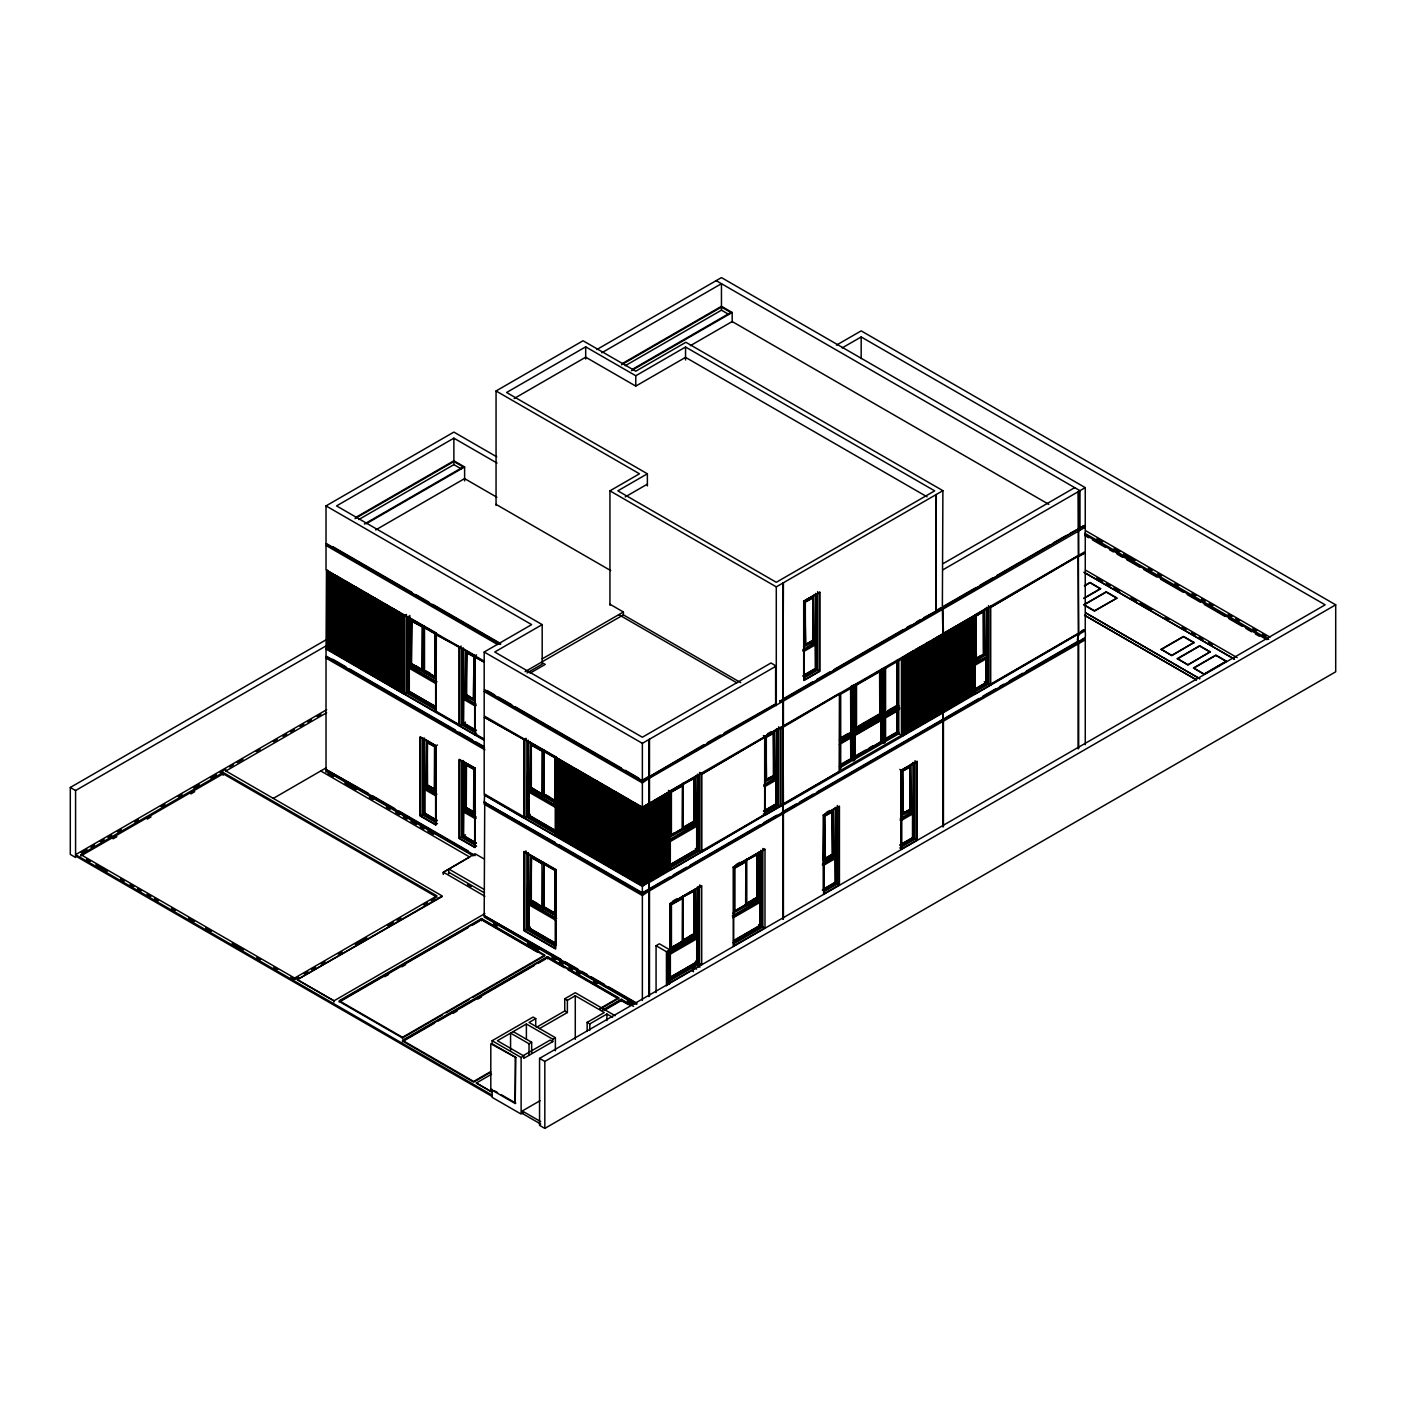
<?xml version="1.0" encoding="UTF-8"?>
<svg xmlns="http://www.w3.org/2000/svg" width="1406" height="1406" viewBox="0 0 1406 1406"><rect width="100%" height="100%" fill="white"/><g stroke="black" fill="none" stroke-linecap="round" stroke-linejoin="round"><path stroke-width="1.5" d="M437.477 823.512L435.632 824.584L420.359 815.761L420.359 737.236L435.632 746.059L437.477 744.987M435.632 824.584L435.632 746.059L436.299 791.473M459.41 838.31L461.256 837.238L476.546 846.06L474.701 847.133L459.41 838.31L459.41 759.785L475.351 768.221M459.41 725.672L461.256 724.617L476.546 733.422L474.701 734.494L459.41 725.672L459.41 647.147L461.256 646.092M474.701 847.133L474.701 768.607L475.351 814.021M474.701 734.494L474.701 655.969L476.546 654.897M765.216 815.164L765.216 736.639L780.506 727.816L780.506 806.341L765.216 815.164L763.37 814.092L778.66 805.269L780.506 806.341M804.232 601.487L804.232 680.012L819.522 671.189L819.522 592.664L803.582 601.1M823.213 860.824L823.881 815.41L823.881 893.935L839.154 885.112L839.154 806.587L823.213 815.023M901.65 849.031L901.65 770.506L916.923 761.683L916.923 840.208L901.65 849.031L899.805 847.959L915.078 839.136L916.923 840.208M975.061 694.002L975.061 615.494L990.351 606.671L990.351 685.197L975.061 694.002L973.216 692.947M328.389 649.431L330.234 649.888L327.334 648.518L328.125 571.047L328.125 648.974M329.707 650.187L330.234 572.26L330.234 650.187M332.607 651.857L334.452 652.314L331.552 650.943L332.343 573.472L332.343 651.4M334.716 653.069L336.561 653.526L333.661 652.173L334.452 574.685L334.452 652.612M336.825 654.3L338.67 654.757L335.77 653.386L336.561 575.915L336.561 653.843M338.934 655.512L340.779 655.969L337.879 654.598L338.67 577.128L338.67 655.055M340.252 656.268L340.779 578.341L340.779 656.268M343.152 657.955L344.997 658.412L342.097 657.041L342.888 579.571L342.888 657.498M345.261 659.168L347.106 659.625L344.206 658.254L344.997 580.783L344.997 658.711M347.37 660.381L349.215 660.838L346.315 659.467L347.106 581.996L347.106 659.924M349.479 661.593L351.324 662.05L348.424 660.679L349.215 583.209L349.215 661.136M350.797 662.367L351.324 584.439L351.324 662.367M353.697 664.036L355.542 664.493L352.642 663.122L353.433 585.652L353.433 663.579M355.806 665.249L357.651 665.706L354.751 664.335L355.542 586.864L355.542 664.792M357.915 666.479L359.76 666.936L356.86 665.565L357.651 588.095L357.651 666.022M360.024 667.692L361.869 668.149L358.969 666.778L359.76 589.307L359.76 667.235M361.342 668.448L361.869 590.52L361.869 668.448M364.242 670.117L366.087 670.574L363.187 669.203L363.978 591.733L363.978 669.66M366.351 671.347L368.196 671.804L365.296 670.434L366.087 592.963L366.087 670.89M368.46 672.56L370.305 673.017L367.405 671.646L368.196 594.176L368.196 672.103M370.569 673.773L372.414 674.23L369.514 672.859L370.305 595.388L370.305 673.316M371.887 674.546L372.414 596.601L372.414 674.546M374.787 676.216L376.632 676.673L373.732 675.302L374.523 597.831L374.523 675.759M376.896 677.428L378.741 677.885L375.841 676.514L376.632 599.044L376.632 676.971M379.005 678.641L380.85 679.098L377.95 677.727L378.741 600.257L378.741 678.184M381.114 679.871L382.959 680.328L380.059 678.957L380.85 601.487L380.85 679.414M382.432 680.627L382.959 602.699L382.959 680.627M385.332 682.297L387.177 682.754L384.277 681.383L385.068 603.912L385.068 681.84M387.441 683.527L389.286 683.966L386.386 682.613L387.177 605.125L387.177 683.07M389.55 684.74L391.395 685.197L388.495 683.826L389.286 606.355L389.286 684.283M391.659 685.952L393.504 686.409L390.604 685.038L391.395 607.568L391.395 685.495M392.977 686.708L393.504 608.78L393.504 686.708M395.877 688.395L397.722 688.852L394.822 687.481L395.613 610.011L395.613 687.938M397.986 689.608L399.831 690.065L396.931 688.694L397.722 611.223M397.722 689.151L398.513 611.68L398.513 689.309M400.095 690.821L401.94 691.277L399.04 689.907L399.831 612.436L399.831 690.364M403.522 692.807L404.049 614.879L404.049 692.49L401.149 691.137L401.94 613.649L401.94 691.576M459.41 647.445L435.93 634.493L459.41 646.83M436.194 711.366L435.93 712.42L435.93 633.28M435.93 711.208L459.41 724.758L459.147 725.83L459.147 646.69M475.228 733.897L474.964 734.969L474.964 655.811M556.688 835.726L557.479 758.291L558.252 836.623M558.006 836.482L558.797 759.047L558.797 836.939M560.115 837.695L560.906 760.277M560.906 838.152L561.697 760.734L562.47 839.066M562.224 838.925L563.015 761.49L563.015 839.382M564.333 840.138L565.124 762.702M565.124 840.595L565.915 763.159L566.688 841.491M566.442 841.35L567.233 763.933L567.233 841.807M568.551 842.563L569.342 765.145M569.342 843.02L570.133 765.602L570.906 843.934M570.66 843.793L571.451 766.358L571.451 844.25M572.769 845.006L573.56 767.571M573.56 845.463L574.351 768.028L575.124 846.359M574.878 846.219L575.669 768.801L575.669 846.676M576.987 847.449L577.778 770.013M577.778 847.888L578.569 770.47L579.342 848.802M579.096 848.662L579.887 771.226L579.887 849.119M581.205 849.874L581.996 772.456M581.996 850.331L582.787 772.913L583.56 851.228M583.314 851.087L584.105 773.669L584.105 851.544M585.423 852.317L586.214 774.882M586.214 852.774L587.005 775.339L587.778 853.67M587.532 853.53L588.323 776.094L588.323 853.987M555.897 835.269L555.634 836.324L555.634 757.184M589.641 854.743L590.432 777.325M590.432 855.2L591.223 777.782L591.996 856.096M591.75 855.955L592.541 778.537L592.541 856.412M593.859 857.185L594.65 779.75M594.65 857.642L595.441 780.207L596.214 858.539M595.968 858.398L596.759 780.98L596.759 858.855M598.077 859.611L598.868 782.193M598.868 860.068L599.659 782.65L600.432 860.982M600.186 860.841L600.977 783.406L600.977 861.298M602.295 862.054L603.086 784.618M603.086 862.511L603.877 785.075L604.65 863.407M604.404 863.266L605.195 785.849L605.195 863.723M606.513 864.479L607.304 787.061M607.304 864.936L608.095 787.518L608.868 865.85M608.622 865.709L609.413 788.274L609.413 866.166M610.731 866.922L611.522 789.487M611.522 867.379L612.313 789.944L613.086 868.275M612.84 868.135L613.631 790.717L613.631 868.592M614.949 869.365L615.74 791.93M615.74 869.822L616.531 792.386L617.304 870.718M617.058 870.578L617.849 793.142L617.849 871.035M619.167 871.79L619.958 794.372M619.958 872.247L620.749 794.829L621.522 873.144M621.276 873.003L622.067 795.585L622.067 873.46M623.385 874.233L624.176 796.798M624.176 874.69L624.967 797.255L625.74 875.587M625.494 875.446L626.285 798.01L626.285 875.903M627.603 876.659L628.394 799.241M628.394 877.116L629.185 799.698L629.958 878.029M629.712 877.889L630.503 800.453L630.503 878.346M631.821 879.101L632.612 801.666M632.612 879.558L633.403 802.123L634.176 880.455M633.93 880.314L634.721 802.896L634.721 880.771M636.039 881.527L636.83 804.109M636.83 881.984L637.621 804.566L638.394 882.898M638.148 882.757L638.939 805.322L638.939 883.214M640.257 883.97L641.048 806.534M641.048 884.427L641.839 806.991L641.294 884.567M496.054 505.404L496.054 390.973L583.051 340.762L635.776 371.202L685.864 342.273L942.899 490.676L942.372 606.953L976.186 587.444M647.375 473.787L617.849 490.835L776.288 582.295L934.674 490.852L685.548 347.018L635.776 375.754L585.687 346.843L506.599 392.502L647.375 473.787L647.375 485.949M500.624 644.141L326.016 543.331L326.016 505.896L453.874 432.081L496.74 456.827M596.777 349.567L721.454 277.597L1085.256 487.636L1085.256 525.071L1078.138 528.568L1084.202 525.686M514.139 398.513L585.687 357.194L635.776 386.105L685.548 357.37L927.064 496.81M497.021 463.066L453.874 438.162L336.561 505.896L542.189 624.615L542.189 664.194L527.004 672.947M601.768 352.783L721.454 283.678L721.454 306.596M355.49 517.584L453.892 460.764L464.613 466.95L464.613 480.87M622.682 363.346L721.471 306.297L732.192 312.484L732.192 322.431M355.015 518.621L453.892 461.537L463.259 466.95L364.382 524.034M621.47 364.804L721.471 307.07L730.839 312.484L632.735 369.128M358.811 519.517L453.892 464.63L461.396 468.971M625.248 365.718L721.471 310.164L728.976 314.505M366.193 523.77L464.613 466.95M631.487 370.622L732.192 312.484M690.381 345.665L732.175 321.535L1048.823 504.35M375.666 529.957L464.595 478.602L496.933 497.285M484.49 747.465L326.016 655.969L326.473 570.766L327.563 570.151M403.258 615.635L404.559 615.775L326.544 570.731L327.598 570.731L328.125 648.658L326.544 648.359L327.598 648.359M326.667 645.547L75.573 790.524L75.573 857.484L70.3 854.444L70.3 787.465L326.948 639.291M836.465 345.138L861.175 330.867L1335.7 604.826L1335.7 671.804L544.825 1128.403L539.553 1125.362L539.553 1058.402L1325.155 604.826L861.175 336.948L842.159 347.932M326.544 648.061L327.563 647.393M330.498 650.644L332.343 651.101L329.443 649.73M609.94 605.23L609.94 490.835L639.466 473.787L496.054 390.973M341.043 656.725L342.888 657.182L339.988 655.811M625.231 496.916L647.375 484.139M420.71 625.811L411.167 620.819L422.327 626.988L422.327 670.064L411.396 663.737M351.588 662.824L353.433 663.28L350.533 661.91M422.538 626.865L422.099 670.187L411.606 663.614L411.606 620.556M361.078 667.991L362.66 668.606L362.66 590.977L361.078 591.276M362.133 668.905L363.978 669.361M424.507 627.252L424.507 670.31L434.999 676.884L434.999 633.825L436.317 633.052L436.194 682.297L407.74 665.864L407.74 616.707L436.317 633.052M372.678 675.003L374.523 675.46L371.623 674.089M326.667 709.696L75.573 854.655L492.118 1095.116M81.284 852.669L86.979 849.382M90.792 847.185L94.589 844.988M100.301 841.684L104.097 839.487M107.91 837.291L111.707 835.094M117.419 831.807L121.232 829.61M134.537 821.912L138.35 819.716M161.163 806.552L164.977 804.355M178.298 796.657L182.095 794.46M193.501 787.87L199.213 784.583M210.636 777.993L216.331 774.706M220.144 772.509L225.839 769.205M229.653 767.008L233.449 764.811M237.263 762.614L242.957 759.328M256.279 751.63L260.092 749.433M273.397 741.753L277.21 739.556M282.905 736.252L286.719 734.055M290.515 731.876L294.329 729.679M300.023 726.375L303.837 724.178M307.633 721.981L311.447 719.784M317.158 716.498L320.955 714.301M407.74 665.864L410.499 664.265M422.099 670.187L411.167 663.878L411.817 620.433M80.863 854.637L223.185 772.474L436.95 895.886L294.627 978.066L80.863 854.637L80.863 855.955L223.185 773.792L436.95 897.204M225.821 771.05L326.649 712.737M383.223 681.084L385.068 681.541L382.168 680.17M113.078 838.837L116.874 836.64M147.243 819.118L151.04 816.921M190.882 793.915L194.678 791.719M393.768 687.165L395.613 687.622L392.713 686.251M424.067 672.103L424.067 625.986L424.067 672.103L436.317 679.168L409.849 664.634L409.831 615.494M465.351 649.818L464.683 695.988L475.351 701.383M474.033 699.116L466.001 695.232L466.669 652.103L466.669 694.845L470.342 696.972M402.204 692.033L404.049 692.49M404.559 615.178L404.577 694.002L406.422 692.947L435.684 709.837M407.74 692.174L436.194 708.606L436.194 683.808L407.74 667.375L407.74 692.174L409.287 691.295L435.842 706.62M474.033 656.356L473.383 699.485M642.366 780.172L648.43 776.657L649.484 777.272L776.288 704.072L642.366 780.769L484.191 689.45L484.191 652.015L531.644 624.615L326.016 505.896M542.189 624.615L494.736 652.015L642.366 737.236L771.015 662.964L776.147 666.092M273.274 798.432L326.385 767.694M463.365 647.902L463.365 696.761L476.019 704.055L475.228 704.511L475.228 655.671L462.574 648.359L462.574 697.218L465.351 695.619M462.574 698.729L463.822 698.026L463.611 723.264L476.247 730.558L475.228 731.155L462.574 723.844L462.574 698.729L475.228 706.04L476.247 705.443M542.189 658.869L623.385 611.997L623.385 614.879L740.734 682.631M525.106 671.629L623.385 614.879M530.044 673.175L545.229 664.423L541.433 662.226M426.299 739.89L425.631 786.077L435.632 791.859M434.981 789.188L426.949 785.321L427.389 742.298L427.389 785.058L434.559 789.434M462.574 723.844L465.474 722.174M484.191 717.148L524.262 739.679L484.191 717.148L484.191 793.863L524.262 816.991M424.313 737.992L424.313 786.833L436.95 794.144L436.159 794.601L436.159 745.742L423.522 738.449L423.522 787.29L426.299 785.69M426.949 785.321L431.291 787.061M423.522 788.819L436.159 796.112L436.159 821.227L423.522 813.933L423.522 788.819L424.753 788.098L424.753 813.213L437.196 820.629M466.001 765.11L466.001 807.87L466.001 765.11L473.611 769.223M609.94 490.835L776.288 586.864L782.878 583.068L782.878 699.643M782.878 583.068L935.781 494.789L935.781 611.364L923.97 617.586M935.781 494.789L942.899 490.676M474.033 768.977L474.033 811.737M527.426 740.611L556.02 756.955L555.897 806.183L527.426 789.75L528.217 740.154L528.217 789.293L556.688 805.726M530.203 742.052L529.535 788.538L556.02 803.072L542.452 795.234M531.31 744.459L531.31 787.518L541.802 794.091L530.853 787.782L530.853 744.705L541.802 751.032M420.359 815.761L422.204 814.689L435.79 822.528M423.522 813.933L424.753 813.213L437.407 820.524M805.515 600.134L816.359 593.877L816.359 642.718L803.705 650.029L803.705 601.17M812.475 597.726L805.111 601.979L805.55 645.003L812.932 640.749L812.932 597.989L812.686 640.609L805.322 644.862L805.322 602.102L812.932 597.989M942.899 719.89L642.366 893.408L484.191 802.088L484.719 794.162M463.365 760.541L463.365 809.381L476.019 816.693L475.228 817.15L475.228 768.291L462.574 760.998L462.574 809.838L465.351 808.239M556.02 756.955L554.702 757.711L543.77 751.402L543.77 794.478L554.931 800.647M462.574 811.367L463.822 810.647L463.611 835.885L476.247 843.178L475.228 843.776L462.574 836.482L462.574 811.367L475.228 818.661L476.247 818.081M527.426 789.75L530.203 788.168M527.426 791.279L555.897 807.712L555.897 832.51L527.426 816.078L527.426 791.279L528.779 790.506L528.779 815.304L555.335 830.647M462.574 836.482L465.474 834.812M943.268 563.525L1074.711 487.636M805.111 644.739L812.475 640.486M802.914 649.572L815.568 642.261L815.568 593.42M775.62 665.776L775.637 703.844L724.266 732.878M484.191 652.015L642.366 743.335L648.957 739.521L648.957 776.973M648.957 739.521L775.637 666.391M802.685 650.96L815.322 643.649M942.899 569.817L1078.138 491.749L1078.666 633.298M1078.138 491.749L1085.256 487.636M816.359 644.247L803.705 651.54L803.705 676.655L816.359 669.361L816.359 644.247L815.111 643.526L815.322 668.764L802.685 676.058M524.262 739.064L524.262 817.905L526.108 816.851L555.388 833.74M527.426 816.078L530.326 814.408M555.37 800.401L554.931 757.588M443.4 873.513L443.4 872.195L475.035 853.723L483.822 858.802M804.285 674.898L815.111 668.641L816.359 669.361M804.091 677.956L817.677 670.117L819.522 671.189M290.831 977.205L294.627 979.367L298.424 977.17M304.118 973.883L307.914 971.704M311.693 969.525L315.506 967.31M321.183 964.041L324.997 961.845M338.266 954.182L342.08 951.985M355.349 944.322L366.738 937.732M387.599 925.693L393.311 922.406M397.09 920.209L400.903 918.013M423.663 904.866L427.459 902.67M431.255 900.49L435.052 898.293M703.562 744.829L649.484 776.657L649.484 739.222M707.323 742.667L720.505 735.057M783.406 803.757L782.878 700.258L780.242 701.787L779.715 700.873L783.406 699.96L1077.611 529.482M812.984 681.664L782.878 699.046L783.406 582.752M816.745 679.485L829.909 671.892M833.67 669.713L903.267 629.537M907.028 627.357L910.807 625.195M916.448 621.927L920.209 619.765M940.719 607.902L935.781 610.766L936.308 494.473M979.929 585.265L993.093 577.673M996.836 575.511L1049.438 545.141M1053.199 542.98L1066.346 535.387M1070.089 533.226L1085.256 525.686L1085.256 551.556L1078.402 555.511M779.715 701.471L1078.138 529.183M782.878 726.129L642.366 807.255L484.191 715.935L484.191 690.065L642.366 781.385L648.957 777.571L648.957 803.459M1085.256 527.197L648.957 778.485M524.262 852.018L555.37 869.962L555.37 948.488L524.262 930.544L524.262 852.018L526.108 850.946L526.108 929.471L555.388 946.379M527.426 853.231L556.02 869.593L555.897 918.821L527.426 902.388L528.217 852.774L528.217 901.931L556.688 918.364M559.043 837.08L560.361 837.835M530.203 854.69L529.535 901.176L556.02 915.693L542.452 907.872M541.802 863.653L531.31 857.08L531.31 900.156L541.802 906.729L530.853 900.402L531.521 856.957M563.261 839.505L564.579 840.278M567.479 841.948L568.797 842.704M571.697 844.391L572.242 766.815L570.66 767.078M767.518 733.791L771.121 731.7M669.783 791.121L698.255 774.688L698.255 823.846L669.783 840.278M974.534 615.178L987.188 607.884L987.188 656.725L974.534 664.019M783.142 725.988L942.899 633.755L942.372 607.568M943.162 633.596L1078.138 555.669M668.465 790.365L670.31 791.437L701.418 773.476L699.573 772.421L699.573 850.929L670.293 867.836M942.899 634.053L902.705 658.184L904.023 657.41L903.232 656.655M642.366 807.87L648.693 803.599M669.783 791.437L648.693 804.214M782.615 726.902L780.769 728.572L782.615 726.287M783.142 726.586L839.171 693.633M942.495 633.983L974.534 615.476M1077.875 556.425L990.615 607.41L1077.875 555.827M1078.402 556.126L1085.256 552.769L1085.256 629.484L990.351 684.283L990.615 685.337L990.615 606.197M575.915 846.816L577.233 847.572M643.684 884.427L643.684 806.499L643.561 884.497M645.793 883.214L645.793 805.287L644.352 884.04M647.111 881.685L647.902 804.056L646.461 882.827M650.011 880.771L650.011 802.844L649.888 880.841M651.33 879.242L652.648 801.93L651.33 802.088L650.679 880.384L650.802 803.599M654.229 878.346L654.229 800.401L652.788 879.172M656.338 877.116L656.338 799.188L654.897 877.959M657.657 875.604L658.975 798.274L657.657 798.432L657.006 876.746L657.129 799.944M660.556 874.69L660.556 796.763L659.115 875.516M661.875 873.161L662.665 795.532L661.224 874.304M664.774 872.247L664.774 794.32L663.333 873.091M666.883 871.035L666.883 793.107L665.442 871.861M668.992 869.822L669.783 792.035M683 827.677L694.16 821.491L694.16 778.432L682.578 784.355M783.406 727.043L839.171 694.248M856.026 684.81L879.805 671.066M905.341 733.37L905.323 655.442L903.882 734.196M907.45 732.139L907.45 654.212L905.991 732.983M908.751 730.628L910.069 653.298L908.751 653.456L908.1 731.77L908.241 654.985M911.65 729.714L911.668 651.786M912.986 728.185L914.304 650.873L912.986 651.013L912.318 729.327L912.459 652.542M915.886 727.271L915.868 649.344L914.427 728.115M917.995 726.058L917.995 648.131L916.536 726.902M920.086 724.846L920.614 647.217L919.296 647.375L918.645 725.672L918.786 648.887M922.195 723.615L922.213 645.688L920.754 724.459M924.322 722.403L924.849 644.774L923.531 644.932L922.863 723.246L923.004 646.461M926.431 721.19L926.413 643.263L924.972 722.034M928.54 719.977L928.54 642.05M929.841 718.448L930.649 640.82L929.19 719.591M932.74 717.535L932.758 639.607L931.299 718.378M934.076 716.005L935.394 638.693L934.076 638.851L933.408 717.148L933.549 640.363M936.976 715.092L936.958 637.164L935.517 715.935M939.085 713.879L939.085 635.951L937.626 714.723M940.386 712.367L941.194 634.739L939.735 713.51M942.899 719.292L943.303 633.526L944.094 634.282L943.022 634.282M943.953 711.067L945.271 710.311L945.412 632.296M947.521 709.011L947.503 631.083L946.062 709.854M949.63 707.798L949.63 629.87L948.171 708.624M951.721 706.585L952.266 628.957L950.931 629.097L950.28 707.411L950.421 630.626M953.83 705.355L953.848 627.428L952.389 706.199M955.957 704.142L956.484 626.514L955.166 626.672L954.498 704.986L954.639 628.183M958.066 702.93L958.048 625.002L956.607 703.756M960.175 701.699L960.175 623.772L958.716 702.543M961.476 700.188L962.811 622.858L961.476 623.016L960.825 701.33L960.966 624.545M964.375 699.274L964.393 621.347L962.934 700.1M966.502 698.061L967.029 620.433L965.711 620.573L965.043 698.887L965.184 622.102M968.611 696.831L968.593 618.904L967.152 697.675M970.72 695.619L970.72 617.691L969.261 696.462M972.021 694.089L972.829 616.478L971.37 695.232M1078.666 556.583L1085.256 552.769M680.311 786.675L671.189 791.93L671.189 835.006L682.121 828.696M773.458 732.895L766.094 737.148L766.094 779.891L773.458 775.637L773.458 732.895L773.915 775.901L765.883 779.768M682.56 785.884L671.4 792.053L671.4 835.129L682.332 828.819L682.56 785.884L682.56 828.942L671.629 835.252M773.915 733.141L766.305 737.271L766.305 780.014L773.669 775.76L773.669 733.018M976.151 616.109L983.093 611.61M580.133 849.259L581.996 849.699M584.351 851.685L585.669 852.458M556.02 869.593L554.702 870.349L543.77 864.04L543.77 907.098L554.931 913.285M484.912 913.601L333.943 1000.844L297.264 979.666L442.222 896.571M588.569 854.127L589.887 854.883M481.555 918.575L339.215 1000.756L402.485 1037.294L544.825 955.113L481.555 918.575L481.555 920.807M339.215 1001.459L481.555 919.278L544.825 955.816L472.715 997.452M339.215 1002.074L468.268 927.556M472.065 925.376L479.657 920.983M384.769 976.678L388.566 974.499M401.852 966.818L405.649 964.639M592.787 856.553L594.105 857.326M597.005 858.996L598.323 859.751M527.426 902.388L530.203 900.789M530.853 900.402L536.987 903.179M527.426 903.917L555.897 920.35L555.897 945.148L527.426 928.716L527.426 903.917L528.779 903.144L528.779 927.942L555.335 943.268M601.223 861.439L602.541 862.194M1084.465 585.669L1090.037 582.453L1100.582 588.85L1083.85 598.499M1084.465 585.986L1090.037 582.752L1100.582 588.85M605.441 863.864L606.759 864.62M609.659 866.307L610.977 867.063M693.931 821.368L693.931 778.291L682.789 784.478L682.789 827.554L693.72 821.245L694.16 778.432M767.729 778.713L771.402 776.587M858.978 725.724L879.101 714.107L880.297 714.793L880.297 671.347M981.247 655.424L975.729 658.623L983.761 654.739L983.515 611.856M670.978 834.883L674.616 832.774M855.815 728.115L879.594 714.389M975.94 658.746L983.304 654.493L983.304 611.733L975.94 615.986L976.151 658.869L983.515 654.616M613.877 868.732L615.195 869.506M684.652 827.747L694.828 821.877L698.255 823.846M841.596 737.289L848.398 733.352M855.323 727.833L856.518 728.519L880.297 714.793M887.784 710.628L896.29 705.707L898.803 707.148L884.251 715.549L884.251 668.184M683.228 829.329L683.228 783.212L683.228 829.329L695.478 822.246L695.478 776.147L696.146 822.633L669.66 837.168M840.384 738.554L850.806 732.772L850.595 688.29M884.866 712.877L896.993 706.111L896.993 661.734M1083.85 598.2L1100.582 588.534M764.565 782.052L775.233 776.657L774.565 730.487M984.411 609.325L985.079 655.512L975.061 661.277L975.061 615.476M839.382 739.943L851.298 733.053L851.298 686.585M840.507 739.433L844.145 737.342M847.783 735.233L851.421 733.141L851.421 685.794M859.945 728.22L863.583 726.111M874.479 719.819L878.1 717.728M886.694 712.772L890.332 710.663M975.553 662.525L987.188 656.725M670.89 838.732L697.464 823.389L697.464 774.231L698.255 774.688M839.874 741.173L852.616 733.827L852.616 686.48M853.881 733.088L882.933 716.322L882.933 668.975M764.688 785.181L777.342 777.887L777.342 729.029L764.688 736.34L764.688 785.181L763.897 784.724L776.551 777.43L776.551 728.572M840.665 741.63L853.407 734.284L853.407 684.757M977.135 662.876L984.358 658.693M839.874 742.702L850.788 736.393M853.934 734.582L882.933 717.833L882.933 742.948L853.934 759.697M896.975 709.731L884.251 717.078L884.251 742.192L898.803 733.791L898.803 708.677M618.095 871.175L619.413 871.931M764.688 786.692L777.342 779.399L777.342 804.513L764.688 811.807L763.669 811.227L776.305 803.916L776.305 778.819L763.669 786.112L764.688 786.692L764.688 811.807M842.071 742.14L850.595 737.219L850.806 759.416L840.595 765.303M856.43 733.844L880.912 719.714L880.912 741.788L854.549 757.008L854.549 734.934M884.866 717.429L896.782 710.557L896.782 732.631L884.866 739.503M974.534 665.548L987.188 658.254L987.188 683.369L974.534 690.662M669.783 841.807L698.255 825.375L698.255 850.173L669.783 866.606M840.665 743.159L853.407 735.795L853.407 760.91L854.725 760.154L854.725 735.039L883.724 718.29L883.724 743.405L885.042 742.649L885.042 717.535L899.594 709.134L899.594 707.605L885.042 716.005L885.042 668.641M839.382 744.512L851.298 737.623L851.298 759.697L839.382 766.569M854.057 734.653L855.252 735.338L881.615 720.118L881.615 742.192M1116.768 597.884L1106.223 591.803L1083.921 604.668L1094.466 610.766L1116.768 598.2L1094.466 611.065L1083.921 604.984L1106.223 592.102L1116.768 598.2M622.313 873.601L623.631 874.374M524.262 930.544L526.108 929.471M527.426 928.716L530.326 927.046M555.37 913.039L554.931 870.209M626.531 876.043L627.849 876.799M630.749 878.469L632.067 879.242M634.967 880.912L636.285 881.667M841.596 763.933L850.103 759.012L852.616 760.453L839.874 767.817M865.358 750.206L854.057 756.727L855.252 757.412L882.933 741.437L881.738 740.751M869.119 748.027L872.88 745.848M884.374 739.222L896.29 732.35L901.439 735.32L901.439 659.15L840.7 694.212L840.7 770.383L901.439 735.32M840.384 765.18L850.595 759.293M854.76 757.131L881.123 741.911L881.123 719.837M885.077 739.626L896.993 732.754L896.993 710.68M897.608 733.106L885.569 739.908L885.569 717.833L897.485 710.961L897.485 733.036M670.135 864.62L696.691 849.277L696.691 824.478M670.346 864.743L696.901 849.4L696.901 824.601L698.255 825.375M763.458 811.104L776.094 803.81L777.342 804.513M975.114 688.905L985.94 682.648L985.94 659.625M639.185 883.355L640.503 884.11M975.325 689.028L986.151 682.771L986.151 659.748M974.92 691.963L988.506 684.124L990.351 685.197M642.894 884.128L641.839 884.251M649.221 880.472L648.57 881.615M668.869 869.892L666.883 870.279L667.674 793.863M911.527 729.784L910.209 730.54M928.399 720.048L927.081 720.803M943.303 711.454L941.844 712.28M943.162 711.524L974.657 693.334L973.479 694.019M942.899 711.225L942.899 826.886M670.047 869.207L649.221 881.228L648.957 888.996L669.625 877.063M701.418 851.087L764.952 814.408M839.435 771.419L780.506 805.427L780.769 806.499L780.769 727.359M942.776 711.752L902.441 735.039L902.705 736.111L902.705 656.954M648.693 804.83L648.693 882.142L642.366 885.798L555.897 835.867M649.221 881.843L669.783 869.365M764.688 814.566L701.682 852.159L701.682 773.019M780.506 806.042L782.615 804.214M796.165 804.004L782.878 811.666L783.142 804.513L839.171 771.56M902.441 735.654L942.635 712.438M943.162 712.139L974.534 693.404M990.351 684.88L1077.875 633.755M1084.202 638.306C1067.47 651.997 1087.277 614.58 1085.256 637.709L943.426 719.591M668.465 868.89L670.31 869.962L701.418 852.001L701.418 773.159M648.693 882.142L642.366 886.413L484.191 795.075M649.484 882.3L782.615 804.83M783.406 804.97L942.899 712.895M943.426 712.596L1077.875 634.352M1078.666 634.51L1085.256 630.696M673.386 874.884L686.532 867.291M690.293 865.129L759.802 824.988M763.563 822.826L776.71 815.234M799.961 801.807L813.266 794.126M817.062 791.947L942.372 719.591L943.426 720.206L943.426 826.587M944.797 718.185L978.945 698.466M982.741 696.286L996.028 688.606M999.824 686.427L1003.62 684.23M1009.315 680.943L1022.584 673.281M1026.38 671.084L1077.611 641.505L1078.666 642.12L1085.256 638.306L1085.256 744.688M648.957 996.59L648.957 890.209L642.366 894.023L484.191 802.685L484.191 804.214L642.366 895.534L648.43 891.422M649.484 996.292L649.484 889.91L782.878 812.896L782.878 919.278M782.351 811.983L783.406 812.58L942.372 720.206M943.426 720.206L1078.138 642.419L1078.138 748.8M1085.256 639.835L942.899 721.419M442.345 1014.974L402.485 1037.98L341.078 1002.531M446.141 1012.777L468.919 999.631M568.059 969.841L618.64 999.033L618.64 997.733L547.461 956.625L402.485 1040.335L473.664 1081.425L490.606 1071.636M402.485 1041.635L434.489 1023.164M438.268 1020.984L534.28 965.553M538.041 963.374L545.581 959.033M453.33 1013.199L457.091 1011.037M477.794 999.068L481.573 996.907M672.824 901.088L676.62 898.909M736.094 864.567L739.89 862.37M826.166 812.563L829.786 810.471M671.716 902.652L677.411 899.365M681.207 897.169L696.374 888.416M734.986 866.114L759.644 851.878M825.164 814.056L835.99 807.8L835.99 856.641L823.354 863.952L823.354 815.093M669.678 903.671L701.436 886.096L699.59 885.024L699.59 963.549L670.328 980.457M732.948 867.133L764.706 849.576L762.86 848.503L762.86 927.029L733.598 943.918M683.017 940.28L694.195 934.111L694.195 891.035L682.595 896.975M746.287 903.759L757.465 897.573L757.465 854.514L745.865 860.454M680.328 899.295L671.224 904.55L671.224 947.626L682.156 941.299M743.598 862.757L734.494 868.029L734.494 911.088L745.426 904.779M832.124 811.649L824.76 815.902L824.971 858.785L832.334 854.532L832.124 811.649L832.563 854.672L824.531 858.539M909.893 766.762L902.529 771.015L902.529 813.758L909.893 809.505L909.893 766.762L910.332 809.768L902.3 813.635M682.595 898.487L671.435 904.673L671.435 947.749L682.367 941.422L682.595 898.487L682.595 941.563L671.664 947.872M745.865 861.966L734.705 868.152L734.705 911.211L745.637 904.902L745.865 861.966L745.865 905.042L734.934 911.352M824.971 816.025L832.563 811.912M910.332 767.008L902.74 771.138L902.74 813.881L910.104 809.628L910.104 766.885M1161.18 649.273L1183.483 636.408L1194.028 642.489L1171.725 655.671L1161.18 649.273L1171.725 655.372L1194.028 642.489M1161.18 649.59L1183.483 636.707L1194.028 642.788M656.075 992.636L656.075 945.711L659.379 943.795L670.346 950.157L696.163 935.254L695.513 888.768L695.513 934.867L683.246 941.95L683.246 895.833L683.246 941.95M515.844 1057.47L490.799 1043.762L490.799 1089.439L515.194 1103.517L515.844 1057.47L492.118 1043.762L492.118 1040.721L533.102 1017.065L535.739 1018.594L535.739 1026.714M536.811 1027.101L564.737 1010.984L564.737 998.805L575.282 992.724L615.143 1015.73M526.389 1023.99L497.39 1040.721L523.753 1055.941L523.753 1058.384L552.751 1041.635L552.751 1039.21L526.389 1023.99L526.389 1039.227M535.739 1018.594L529.025 1022.461L555.388 1037.681L555.388 1050.739M564.737 998.805L567.374 1000.334L575.282 995.764L604.281 1012.513L587.146 1022.39L587.146 1031.108M689.889 935.834L694.195 934.111M753.159 899.313L757.465 897.573M904.146 812.58L907.837 810.454M824.76 858.662L832.124 854.409M684.669 940.368L694.845 934.498L698.272 936.466L698.272 887.309M747.939 903.847L758.115 897.959L761.542 899.945L761.542 850.788M656.075 945.711L666.444 951.686L669.731 949.788L669.555 984.077M746.516 905.411L746.516 859.312L746.516 905.411L758.783 898.346L758.783 852.229L759.433 898.715L732.948 913.25M823.881 861.21L833.881 855.428L833.231 809.241M900.982 815.919L911.65 810.524L911 764.354M667.094 952.213L669.555 951.352L667.094 952.213L667.094 984.956M822.563 863.495L835.199 856.184L835.199 807.343M1177.367 658.623L1199.669 645.741L1210.215 651.839L1187.912 665.02L1177.367 658.623L1187.912 664.704L1210.215 651.839M669.028 952.442L697.481 936.009L697.481 886.852M732.298 915.921L760.751 899.489L760.751 850.331M1177.367 658.922L1199.669 646.057L1210.215 652.138M901.123 819.048L913.759 811.754L913.759 762.896L901.123 770.207L901.123 819.048L900.332 818.591L912.969 811.297L912.969 762.439M669.818 952.899L698.272 936.466M733.088 916.378L761.542 899.945M822.334 864.883L834.971 857.572M539.447 1028.612L567.374 1012.513L567.374 1000.334M835.99 858.17L823.354 865.463L823.354 890.578L835.99 883.284L835.99 858.17L834.76 857.449L834.971 882.687L822.334 889.998M901.123 820.559L913.759 813.266L913.759 838.38L901.123 845.674L900.104 845.094L912.74 837.783L912.74 812.686L900.104 819.979L901.123 820.559L901.123 845.674M669.818 954.428L698.272 937.995L698.272 962.794L669.818 979.226M733.088 917.89L761.542 901.457L761.542 926.273L733.088 942.688M510.571 1050.528L510.571 1033.111L529.025 1043.762L531.661 1042.25L531.661 1053.129M599.817 1008.594L618.64 997.733M490.606 1072.339L473.664 1082.128L402.485 1041.038L547.461 957.328L618.64 998.418M599.817 1009.297L616.759 999.508M1193.553 667.973L1215.856 655.091L1226.401 661.189L1204.098 674.37L1193.553 667.973L1204.098 674.054L1226.401 661.189M1193.553 668.272L1215.856 655.389L1226.401 661.488M522.927 1055.801L550.115 1040.106L552.751 1041.635M491.52 1074.254L476.3 1083.042L492.118 1092.163L476.3 1082.954M602.453 1010.123L621.276 999.244L633.579 1006.345M492.118 1040.721L521.116 1057.47L523.753 1055.941M552.751 1039.21L555.388 1037.681M604.299 1009.754L621.276 999.947L630.503 1005.272M604.334 1010.334L621.276 1000.562L628.306 1004.622M670.17 977.24L696.726 961.897L696.726 937.099L698.272 937.995M733.44 940.702L759.996 925.376L759.996 900.561L761.542 901.457M587.146 1022.39L589.782 1023.92L606.917 1014.025L612.559 1017.294M670.381 977.363L696.937 962.02L696.937 937.222M733.651 940.825L760.207 925.482L760.207 900.684M823.916 888.82L834.76 882.564L835.99 883.284M899.893 844.971L912.529 837.677L913.759 838.38M693.158 971.388L693.158 967.117L696.462 965.219L699.907 967.205M823.723 891.879L837.308 884.04L839.154 885.112M694.125 968.839L670.346 982.566L670.346 904.04M697.78 966.73L701.436 964.621L699.59 963.549M490.799 1089.439L492.118 1089.439L492.118 1097.348L521.116 1114.079L521.116 1057.47M539.553 1058.402L544.825 1061.442L1335.7 604.826M540.73 1124.079L522.276 1113.429L522.276 1110.986L540.062 1100.705M522.276 1113.429L523.753 1112.568M484.191 802.088L555.282 842.528M484.191 802.685L485.246 802.088M716.181 280.638L1079.984 490.676L1079.984 530.255M1085.555 530.642L1270.005 637.129M1096.961 538.533L1102.673 541.837M1114.079 548.41L1119.791 551.714M1123.587 553.911L1134.994 560.484M1148.315 568.182L1152.112 570.379M1157.823 573.666L1161.62 575.862M1174.924 583.543L1178.738 585.74M1192.042 593.42L1195.856 595.617M1201.55 598.921L1205.364 601.118M1209.16 603.315L1212.956 605.511M1228.176 614.281L1231.972 616.478M1235.786 618.675L1239.582 620.872M1252.904 628.552L1256.7 630.749M1262.412 634.053L1266.208 636.25M1084.834 533.278L1268.704 639.414M1084.834 534.579L1266.806 639.642M1084.834 535.493L1088.631 537.69M1092.427 539.869L1105.696 547.532M1109.492 549.711L1113.271 551.908M1117.067 554.105L1122.744 557.374M1126.54 559.57L1139.809 567.233M1143.605 569.412L1156.874 577.075M1160.653 579.272L1183.413 592.401M1187.191 594.58L1200.46 602.243M1204.257 604.439L1225.101 616.478M1228.897 618.658L1242.166 626.32M1245.962 628.517L1251.639 631.804M1255.435 633.983L1259.231 636.18M1085.502 570.098L1237.139 657.639M1096.873 577.971L1102.568 581.258M1106.346 583.437L1110.142 585.634M1113.939 587.813L1119.615 591.1M1130.986 597.673L1136.681 600.96M1140.477 603.139L1151.848 609.712M1165.117 617.375L1168.896 619.554M1182.165 627.217L1185.961 629.413M1191.655 632.682L1195.434 634.879M1199.23 637.059L1203.026 639.255M1208.703 642.542L1212.499 644.721M1084.764 572.717L1234.503 659.168M1083.798 572.242L1233.993 658.957M1085.643 612.805L1199.722 678.659M1085.643 612.893L1199.722 678.746M1084.641 615.266L1196.383 679.783M1084.957 615.547L1196.401 679.871M975.729 615.863L976.379 659.01M974.534 616.092L974.007 692.947M942.899 608.78L943.426 633.438M984.288 681.682L987.188 683.369M813.582 595.318L814.25 641.505L803.582 646.901M804.9 601.856L805.55 645.003M813.582 641.118L816.359 642.718M942.372 721.717L648.957 891.123M897.608 704.951L898.803 705.636M855.323 684.406L856.518 685.091L856.518 728.519M881.738 714.107L882.933 714.793L855.2 730.804L855.2 686.444M881.738 715.636L882.933 716.322M881.738 717.148L882.933 717.833M880.42 719.433L881.615 720.118M897.608 731.577L898.803 732.262M496.054 504.385L610.661 570.555M880.42 741.507L882.933 742.948M851.421 731.612L852.616 732.298M850.103 732.368L852.616 733.827M899.805 769.434L901.65 770.506L901.65 816.306M902.3 770.892L902.968 814.021M779.715 700.873L780.242 701.787M609.94 604.229L623.385 611.997M618.833 614.686L736.902 682.841M851.421 758.256L852.616 758.941M911 810.155L913.759 811.754M763.37 735.566L765.216 736.639L765.216 782.439M765.883 737.025L766.534 780.154M774.565 776.288L777.342 777.887M824.531 815.779L825.199 858.925M332.73 546.6L411.958 592.348M415.737 594.527L428.935 602.155M432.714 604.334L500.624 643.544M499.569 644.141L326.016 543.946L326.016 569.817L484.349 661.242M326.016 545.475L497.689 644.581M833.231 855.041L835.99 856.641M459.41 647.147L474.701 655.969L474.701 701.77M424.296 627.375L435.456 633.561M484.349 661.839L474.964 657.041L484.086 662.296M327.334 571.803L328.916 571.504L328.916 649.115M329.443 573.015L331.025 572.717L331.025 650.345M331.552 574.228L333.134 573.929L333.134 651.558M333.661 575.458L335.243 575.142L335.243 652.771M335.77 576.671L337.352 576.372L337.352 653.983M337.879 577.884L339.461 577.585L339.461 655.214M339.988 579.114L341.57 578.797L341.57 656.426M342.097 580.327L343.679 580.028L343.679 657.639M344.206 581.539L345.788 581.24L345.788 658.869M346.315 582.752L347.897 582.453L347.897 660.082M348.424 583.982L350.006 583.666L350.006 661.295M350.533 585.195L352.115 584.896L352.115 662.507M352.642 586.407L354.224 586.109L354.224 663.737M354.751 587.638L356.333 587.321L356.333 664.95M356.86 588.85L358.442 588.534L358.442 666.163M358.969 590.063L360.551 589.764L360.551 667.393M363.187 592.506L364.769 592.19L364.769 669.818M365.296 593.719L366.878 593.42L366.878 671.031M367.405 594.931L368.987 594.633L368.987 672.261M369.514 596.162L371.096 595.845L371.096 673.474M371.623 597.374L373.205 597.058L373.205 674.687M373.732 598.587L375.314 598.288L375.314 675.899M375.841 599.8L377.423 599.501L377.423 677.13M377.95 601.03L379.532 600.714L379.532 678.342M380.059 602.243L381.641 601.944L381.641 679.555M382.168 603.455L383.75 603.156L383.75 680.785M384.277 604.668L385.859 604.369L385.859 681.998M386.386 605.898L387.968 605.582L387.968 683.211M388.495 607.111L390.077 606.812L390.077 684.423M390.604 608.323L392.186 608.025L392.186 685.653M392.713 609.554L394.295 609.237L394.295 686.866M394.822 610.766L396.404 610.468L396.404 688.079M399.04 613.192L400.622 612.893L400.622 690.522M401.149 614.422L402.731 614.106L402.731 691.734M434.999 633.825L424.067 627.498L424.067 670.574L435.245 676.743L435.245 633.684M466.001 652.472L473.611 656.602M648.43 778.801L642.366 782.914L484.191 691.576M487.144 690.539L494.719 694.915M498.497 697.095L511.749 704.758M515.527 706.937L621.54 768.151M625.336 770.33L638.588 777.975M426.545 671.242L430.201 673.351M415.455 665.6L420.939 668.764M466.458 694.968L473.822 699.239M426.809 672.912L435.28 677.815M436.985 681.822L408.531 665.407L408.531 616.25M462.574 697.218L475.228 704.511M463.611 698.149L474.437 704.406M642.366 807.958L555.897 757.939L556.688 759.012M558.006 759.767L559.588 759.504L559.588 836.763M562.224 762.21L563.806 761.947L563.806 839.189M566.442 764.636L568.024 764.389L568.024 841.632M574.878 769.504L576.46 769.258L576.46 846.5M579.096 771.947L580.678 771.683L580.678 848.943M583.314 774.39L584.896 774.126L584.896 851.368M587.532 776.815L589.114 776.551L589.114 853.811M591.75 779.258L593.332 778.994L593.332 856.236M595.968 781.683L597.55 781.437L597.55 858.679M600.186 784.126L601.768 783.863L601.768 861.122M604.404 786.552L605.986 786.305L605.986 863.548M608.622 788.994L610.204 788.731L610.204 865.991M612.84 791.437L614.422 791.174L614.422 868.416M617.058 793.863L618.64 793.599L618.64 870.859M621.276 796.306L622.858 796.042L622.858 873.284M625.494 798.731L627.076 798.467L627.076 875.727M629.712 801.174L631.294 800.91L631.294 878.152M633.93 803.599L635.512 803.353L635.512 880.595M638.148 806.042L639.73 805.779L639.73 883.038M530.853 744.705L542.031 750.892L541.802 794.091M695.355 848.503L698.255 850.173M699.573 850.929L701.418 852.001M435.632 706.743L409.076 691.4L409.076 666.602M463.822 723.141L476.458 730.435M403.258 692.35L404.559 693.105M474.964 733.739L484.349 739.169M326.544 648.658L404.295 694.16L404.295 615.02M436.194 711.963L459.41 725.373M475.228 734.512L484.349 739.767M404.577 694.002L435.667 711.963L435.667 633.438L404.577 615.476L406.422 614.422L406.422 692.947M326.016 648.974L484.086 740.224M332.73 659.238L345.929 666.866M349.707 669.045L455.351 730.03M459.129 732.21L472.328 739.837M476.107 742.016L483.646 746.375M484.49 748.062L326.016 656.584L326.016 769.521L475.228 855.656M326.016 658.096L484.894 749.82M546.249 795.146L549.887 797.255M542.031 793.951L531.099 787.641L531.099 744.582M546.495 796.815L554.983 801.719M758.642 924.586L761.542 926.273M762.86 927.029L764.706 928.083L733.616 946.045L733.616 867.52M429.234 743.37L434.77 746.551L434.77 789.311L427.389 785.058L427.178 742.421M426.949 742.561L434.559 746.674L434.313 789.574M649.361 881.158L642.366 885.182L555.634 835.111M555.546 830.524L528.99 815.181L528.99 790.383M484.719 794.777L523.999 818.064L523.999 738.923M649.484 889.91L648.43 889.295L642.366 892.792L559.078 844.707M524.262 817.905L555.37 835.867L555.37 757.342L524.262 739.38L526.108 738.326L526.108 816.851M466.458 807.606L473.822 811.86M466.001 807.87L473.383 812.123M474.701 814.408L464.683 808.626L464.683 762.825M423.522 787.29L436.159 794.601M462.574 809.838L475.228 817.15M435.385 794.478L424.542 788.221L424.542 813.336M463.611 810.77L474.437 817.027M530.853 857.344L542.031 863.53L541.802 906.729M695.372 961.124L698.272 962.794M693.158 967.117L696.62 969.103M463.822 835.762L476.458 843.073M368.495 793.423L327.071 770.119M372.256 795.603L394.858 808.661M398.619 810.823L468.303 851.052M326.016 770.119L473.347 855.182M473.137 855.885L326.016 770.945L326.016 772.245M327.897 773.335L333.556 776.604M344.874 783.142L356.193 789.68M369.391 797.307L373.17 799.487M386.369 807.097L390.147 809.276M395.807 812.545L399.585 814.724M403.346 816.904L407.125 819.083M410.904 821.262L416.563 824.531M420.324 826.71L424.102 828.89M427.881 831.051L433.523 834.32M320.744 770.945L469.762 857.062L443.347 872.318L443.347 874.444M542.031 906.589L531.099 900.279L531.099 857.203M546.495 909.454L554.983 914.339M484.525 889.647L448.672 868.943L448.672 873.513L448.672 872.195L484.525 892.898M467.53 884.409L471.309 886.588M443.4 872.195L484.859 896.29M555.546 943.162L528.99 927.819L528.99 903.021M560.959 959.349L485.246 916.237M564.755 961.528L578.007 969.173M581.785 971.37L587.462 974.639M591.258 976.836L604.51 984.481M608.288 986.66L636.69 1003.058M636.725 1003.691L484.191 915.622L484.719 804.513M484.191 916.237L636.725 1004.306M484.191 917.063L634.827 1004.025M493.611 923.812L497.373 925.974M527.496 943.373L538.797 949.894M551.978 957.504L555.739 959.683M559.518 961.862L563.279 964.024M568.92 967.293L572.699 969.472M576.46 971.634L580.221 973.813M593.402 981.423L597.181 983.602M627.304 1000.984L632.946 1004.253M225.821 770.945L442.222 895.974L297.264 979.666L333.943 1000.756L333.943 1002.074M483.418 920.965L537.373 952.126M547.461 957.943L564.316 967.68M564.737 1010.984L567.374 1012.513M513.208 1031.6L531.661 1042.25M70.3 787.465L75.573 790.524M493.945 1090.494L497.601 1092.603M501.257 1094.712L515.844 1103.13M86.487 859.224L90.265 861.403M95.942 864.69L107.348 871.245M120.547 878.891L124.378 881.07M130.055 884.356L133.834 886.536M137.577 888.715L141.408 890.894M147.032 894.181L150.864 896.36M154.607 898.539L158.421 900.736M171.62 908.381L175.451 910.561M188.65 918.206L194.38 921.475M205.68 928.048L211.392 931.317M232.201 943.321L243.554 949.876M256.771 957.539L260.585 959.7M273.801 967.363L277.615 969.542M522.276 1110.986L540.73 1121.637M75.573 855.973L492.118 1096.434M945.412 633.526L944.621 632.753L944.621 709.925M974.534 694.019L974.797 615.336M928.54 643.263L927.749 642.507L927.749 719.661M911.65 652.999L910.86 652.243L910.86 729.415M839.171 772.175L839.435 693.492M764.688 815.181L764.952 736.48M668.992 793.107L668.202 792.334L668.202 869.506M669.783 869.962L670.047 791.279M1078.666 491.432L1078.666 528.884M1078.666 529.482L1078.666 555.37M1078.666 642.12L1078.666 748.502M1078.138 556.881L1078.402 634.053M1078.138 634.809L1078.138 641.821M988.506 605.599L988.506 684.124M986.397 607.427L986.397 656.268M973.62 617.234L973.62 693.949M971.511 618.447L971.511 695.162M969.384 619.677L969.384 696.374M967.293 620.89L967.293 697.604M963.075 623.315L963.075 700.03M958.839 625.758L958.839 702.473M956.748 626.971L956.748 703.685M952.53 629.413L952.53 706.128M948.294 631.839L948.294 708.554M946.203 633.069L946.203 709.766M944.094 634.282L944.094 710.997M942.635 633.895L942.495 711.137M941.985 635.494L941.985 712.209M939.876 636.707L939.876 713.422M937.749 637.937L937.749 714.652M935.658 639.15L935.658 715.865M931.44 641.593L931.44 718.29M929.331 642.806L929.331 719.52M927.204 644.018L927.204 720.733M925.113 645.231L925.113 721.946M920.877 647.674L920.877 724.389M917.204 840.366L917.204 761.226L901.387 770.347L901.387 849.505M916.659 650.117L916.659 726.814M915.078 760.628L915.078 839.136M914.568 651.33L914.568 728.044M912.529 812.563L912.529 837.677M910.332 653.755L910.332 730.47M906.114 656.198L906.114 732.913M904.023 657.41L904.023 734.125M898.803 659.818L898.803 707.148M897.485 659.906L897.485 706.392L885.569 713.281L885.569 666.795M896.782 661.628L896.782 705.988M883.724 669.397L883.724 716.779L854.725 733.51L854.725 686.146M881.615 669.08L881.615 715.549M861.175 336.948L861.175 358.565M855.252 735.338L855.252 757.412M852.616 735.338L852.616 760.453M851.421 736.797L851.421 759.767M839.435 885.27L839.435 806.113L823.617 815.252L823.617 894.392M837.308 805.515L837.308 884.04M817.677 591.592L817.677 670.117M783.406 699.96L783.406 725.83M783.406 812.58L783.406 918.962M782.878 727.359L783.142 804.513M782.878 805.287L782.878 812.281M778.66 726.761L778.66 805.269M776.288 586.864L776.288 705.584M776.094 778.696L776.094 803.81M764.987 928.241L764.987 849.101L733.352 867.361L733.352 946.519M757.219 897.45L757.219 854.373L746.076 860.577L746.076 903.636L757.008 897.327L757.008 854.25M721.471 307.07L721.471 310.164M701.717 964.78L701.717 885.622L670.082 903.9L670.082 983.04M693.949 933.971L693.949 890.912L682.806 897.098L682.806 940.175L693.738 933.848L693.738 890.789M693.351 967.381L693.351 971.739M685.548 347.018L685.548 359.971M670.31 791.437L670.31 869.962M669.08 951.089L669.08 983.813M667.569 952.495L667.569 985.219M666.444 951.686L666.444 985.817M665.565 795.075L665.565 871.79M663.456 796.306L663.456 873.003M661.347 797.518L661.347 874.233M659.238 798.731L659.238 875.446M655.02 801.174L655.02 877.889M652.911 802.387L652.911 879.101M649.484 777.272L649.484 803.142M648.957 882.599L648.957 889.594M646.584 806.042L646.584 882.757M644.475 807.255L644.475 883.97M642.366 743.335L642.366 780.769M642.366 781.385L642.366 1000.404M635.776 375.754L635.776 385.912M621.276 999.244L621.276 1001.476M606.917 1014.025L606.917 1020.563M589.782 1023.92L589.782 1030.457M585.687 346.843L585.687 359.022M575.282 995.764L575.282 1039.315M547.461 956.625L547.461 958.857M544.825 1061.442L544.825 1128.403M544.21 751.155L544.21 794.214L555.142 800.524L555.142 757.465L543.999 751.279L543.999 794.337M544.21 863.776L544.21 906.852L555.142 913.162L555.142 870.103L543.999 863.899L543.999 906.975M543.77 749.89L543.12 796.376L543.12 750.259M529.025 1043.762L529.025 1054.658M515.194 1057.839L515.194 1103.517M475.228 706.04L475.228 731.155M475.228 818.661L475.228 843.776M461.256 648.271L461.256 724.617M461.256 760.892L461.256 837.238M453.874 438.162L453.874 461.08M453.892 461.537L453.892 464.63M422.204 738.343L422.204 814.689M411.396 620.679L411.167 663.878M409.287 666.479L409.287 691.295M402.485 1037.294L402.485 1038.595M294.627 978.066L294.627 979.367M223.185 772.474L223.15 775.286M819.786 592.19L803.968 601.329L803.968 680.469L819.786 671.347L819.786 592.19M543.77 862.511L543.12 909.014L543.77 862.511M764.688 737.236L701.682 774.231L764.688 737.236M879.594 670.961L855.815 684.687L856.026 728.238L879.805 714.512L879.594 670.961M473.822 656.479L466.458 652.226L466.247 695.091L473.611 699.344L473.822 656.479M435.913 745.901L420.095 736.762L420.095 815.919L435.913 825.041L435.913 745.901M474.964 768.449L459.147 759.31L459.147 838.468L474.964 847.59L474.964 768.449M473.822 769.1L466.458 764.846L466.247 807.729L473.611 811.983L473.822 769.1M555.634 869.822L523.999 851.544L523.999 930.702L555.634 948.962L555.634 869.822"/></g></svg>
